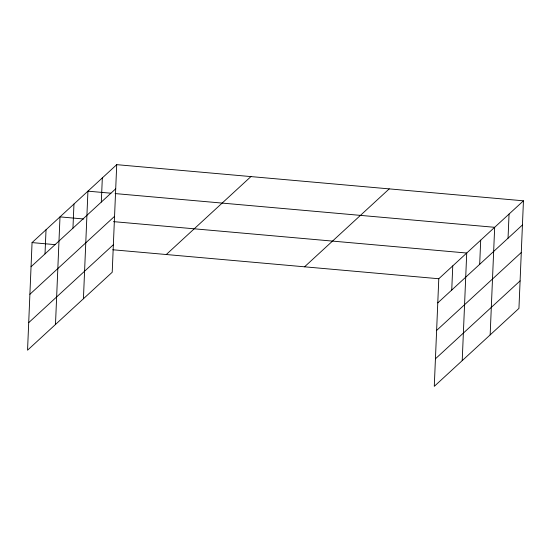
<?xml version="1.0" encoding="UTF-8"?>
<svg xmlns="http://www.w3.org/2000/svg" width="551" height="551" viewBox="0 0 551 551"><rect width="100%" height="100%" fill="white"/><g stroke="black" fill="none" stroke-linecap="round" stroke-linejoin="round"><path stroke-width="0.83" d="M116.722 164.659L32.061 242.598L27.55 350.188L112.211 272.256L116.722 164.659L523.45 200.812L518.939 308.402L434.278 386.341L438.789 278.744L523.45 200.812M45.017 253.887L46.029 229.739M55.486 324.47L59.997 216.88L83.786 218.995M72.952 228.169L73.965 204.022M83.428 298.752L87.933 191.163L110.875 193.201M101.315 202.065L102.328 177.911M451.744 290.04L452.757 265.885M462.22 360.623L466.725 253.026L113.513 221.633M479.687 264.322L480.699 240.167M490.156 334.905L494.667 227.308L115.118 193.573M508.043 238.211L509.055 214.064M31.049 266.746L115.71 188.814M29.892 294.282L114.553 216.35M28.707 322.652L113.368 244.72M166.278 254.528L250.939 176.589M304.565 266.815L389.226 188.883M437.776 302.898L522.438 224.966M436.619 330.435L521.28 252.503M435.435 358.804L520.096 280.872M32.061 242.598L54.997 244.637M112.762 249.768L438.789 278.744"/></g></svg>
